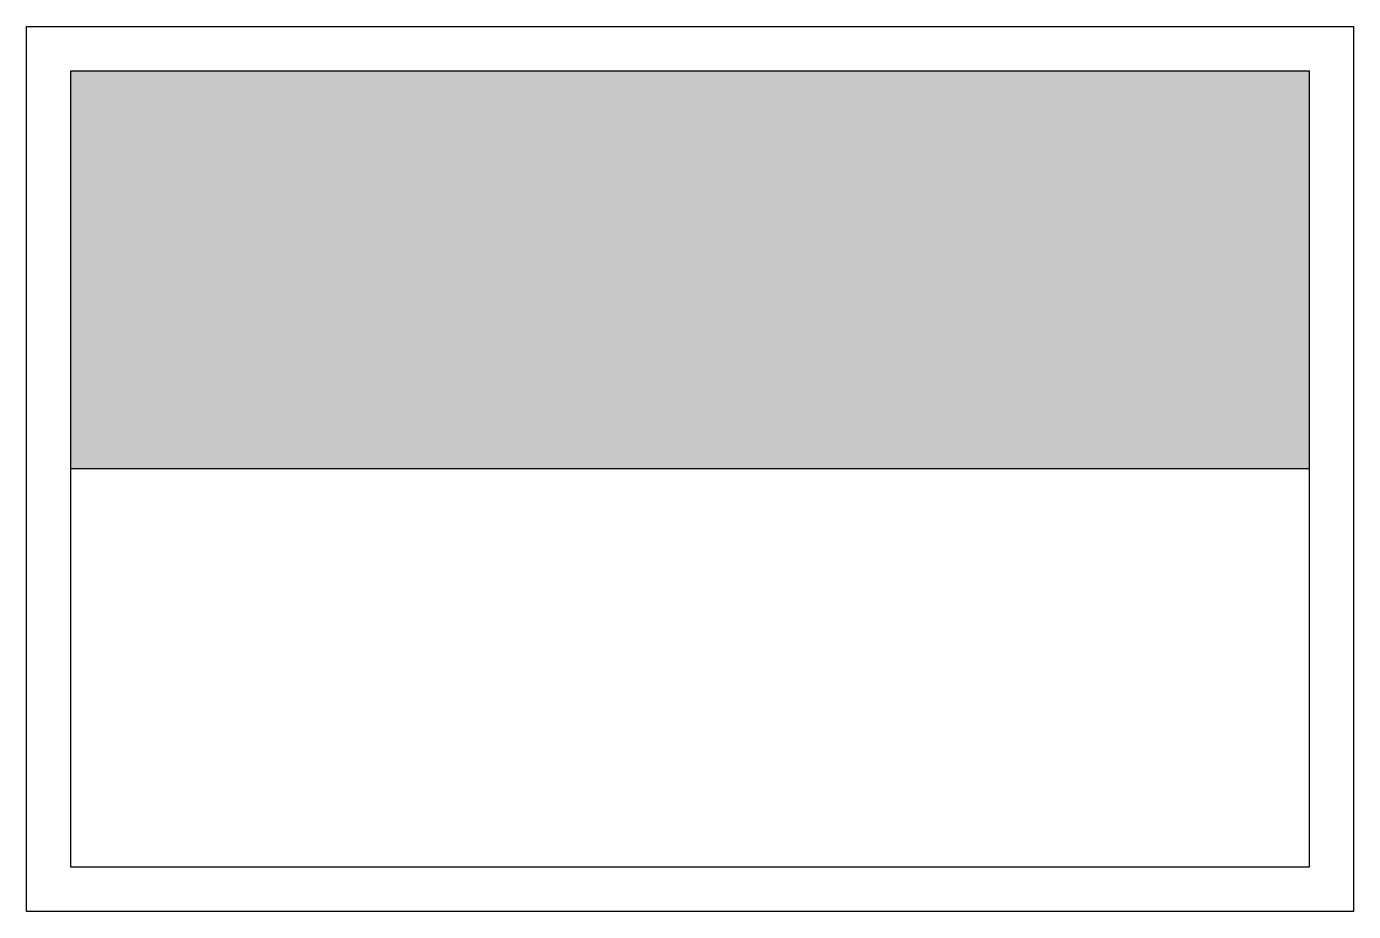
# Model space of a CAD drawing. Header units: millimetres. Extents: x -2981.663 to -2981.063, y 3737.713 to 3738.113.
import ezdxf

# ---------------------------------------------------------------- set-up
doc = ezdxf.new("R2010")
doc.units = ezdxf.units.MM
doc.header["$LTSCALE"] = 10

msp = doc.modelspace()

# ---------------------------------------------------------------- hatches: boundary and pattern name
msp.add_hatch(color=1).paths.add_polyline_path([(-2981.08276, 3737.91314), (-2981.08276, 3738.09314), (-2981.64276, 3738.09314), (-2981.64276, 3737.91314)])

# ---------------------------------------------------------------- linework, layer by layer
at = {"color": 1}
msp.add_line((-2981.08276, 3737.91314), (-2981.64276, 3737.91314), dxfattribs=at)
msp.add_lwpolyline([(-2981.66276, 3737.71314), (-2981.66276, 3738.11314), (-2981.06276, 3738.11314), (-2981.06276, 3737.71314)], close=True)
msp.add_lwpolyline([(-2981.64276, 3737.73314), (-2981.64276, 3738.09314), (-2981.08276, 3738.09314), (-2981.08276, 3737.73314)], close=True, dxfattribs=at)

doc.saveas('drawing.dxf')
